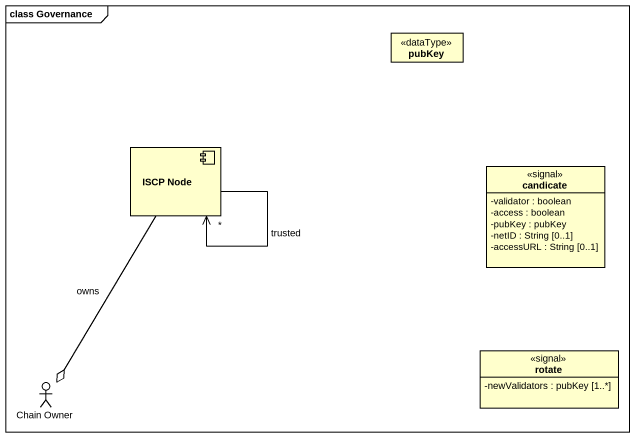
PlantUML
@startuml
mainframe class Governance
allowmixing
hide circle
hide empty members
skinparam classAttributeIconSize 0
class pubKey <<dataType>>
component "ISCP Node" as ISCP_Node
class candicate <<signal>> {
  -validator : boolean
  -access : boolean
  -pubKey : pubKey
  -netID : String [0..1]
  -accessURL : String [0..1]
}
class rotate <<signal>> {
  -newValidators : pubKey [1..*]
}
actor "Chain Owner" as Chain_Owner
ISCP_Node "*" <-- ISCP_Node : trusted
Chain_Owner o-up- ISCP_Node : owns
@enduml
